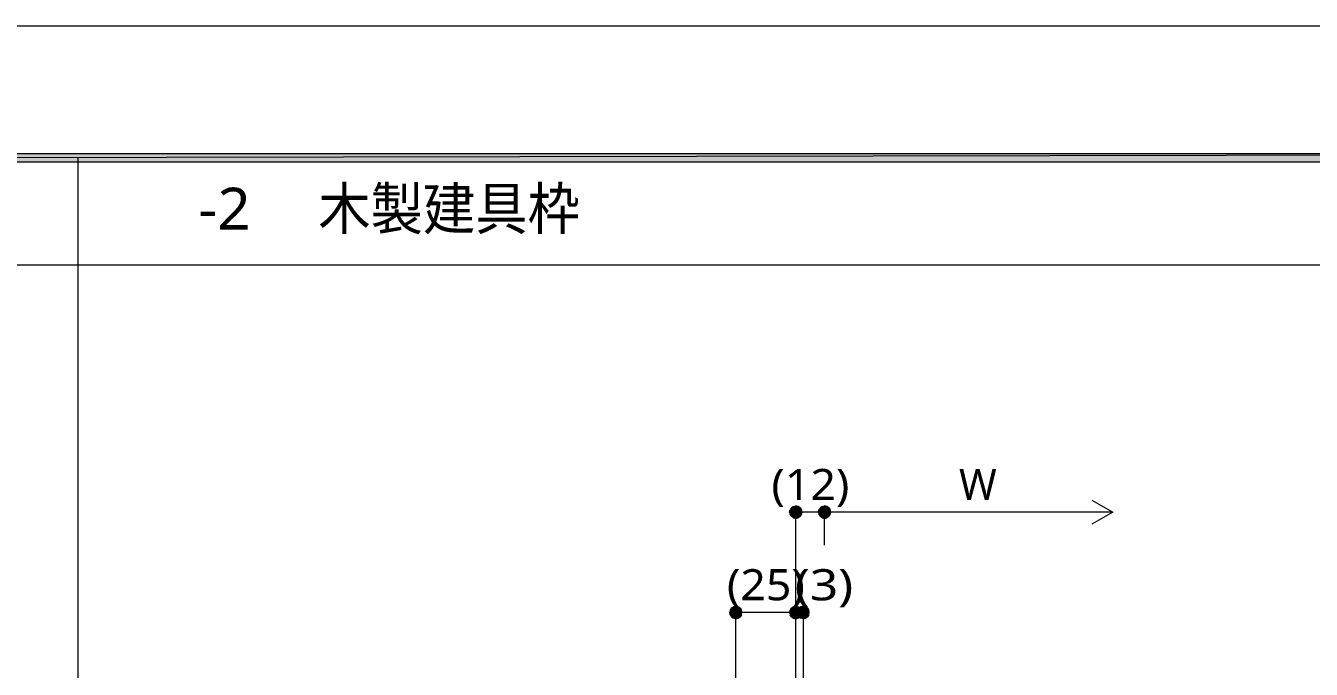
# Model space of a CAD drawing. Header units: millimetres. Extents: x 0 to 420, y 0 to 297.
# Drawn here: x 205.8 to 313, y 243.3 to 297 of the extents above; entities that cross this region are included whole.
import ezdxf
from ezdxf.enums import TextEntityAlignment as Align

# ---------------------------------------------------------------- set-up
doc = ezdxf.new("R2010")
doc.units = ezdxf.units.MM
doc.styles.add('kst32b', font='NotoSansJP-Variable.ttf')

msp = doc.modelspace()

# ---------------------------------------------------------------- hatches: boundary and pattern name
h = msp.add_hatch(color=7)
h.paths.add_polyline_path([(394.17, 285.62), (394.17, 286.32), (26.18, 285.62), (394.17, 285.62)])
h.paths.add_polyline_path([(394.17, 286.32), (26.18, 285.62), (26.18, 286.32), (394.17, 286.32)])
h = msp.add_hatch(color=7)
h.paths.add_polyline_path([(269.62, 256.77), (269.52, 256.6), (269.98, 256.39), (269.62, 256.77)])
h.paths.add_polyline_path([(269.52, 256.6), (269.98, 256.39), (269.47, 256.39), (269.52, 256.6)])
h.paths.add_polyline_path([(269.98, 256.39), (269.47, 256.39), (269.52, 256.2), (269.98, 256.39)])
h = msp.add_hatch(color=7)
h.paths.add_polyline_path([(269.52, 256.2), (269.62, 256.03), (269.98, 256.39), (269.52, 256.2)])
h.paths.add_polyline_path([(269.62, 256.03), (269.98, 256.39), (269.79, 255.93), (269.62, 256.03)])
h.paths.add_polyline_path([(269.98, 256.39), (269.79, 255.93), (269.98, 255.88), (269.98, 256.39)])
h = msp.add_hatch(color=7)
h.paths.add_polyline_path([(270.19, 256.88), (269.98, 256.92), (269.98, 256.39), (270.19, 256.88)])
h.paths.add_polyline_path([(269.98, 256.92), (269.98, 256.39), (269.79, 256.88), (269.98, 256.92)])
h.paths.add_polyline_path([(269.98, 256.39), (269.79, 256.88), (269.62, 256.77), (269.98, 256.39)])
h = msp.add_hatch(color=7)
h.paths.add_polyline_path([(270.51, 256.39), (270.47, 256.6), (269.98, 256.39), (270.51, 256.39)])
h.paths.add_polyline_path([(270.47, 256.6), (269.98, 256.39), (270.36, 256.77), (270.47, 256.6)])
h.paths.add_polyline_path([(269.98, 256.39), (270.36, 256.77), (270.19, 256.88), (269.98, 256.39)])
h = msp.add_hatch(color=7)
h.paths.add_polyline_path([(269.98, 255.88), (270.19, 255.93), (269.98, 256.39), (269.98, 255.88)])
h.paths.add_polyline_path([(270.19, 255.93), (269.98, 256.39), (270.36, 256.03), (270.19, 255.93)])
h.paths.add_polyline_path([(269.98, 256.39), (270.36, 256.03), (270.47, 256.2), (269.98, 256.39)])
for points in [[(270.47, 256.2), (270.51, 256.39), (269.98, 256.39), (270.47, 256.2)], [(272.86, 256.2), (272.9, 256.39), (272.39, 256.39), (272.86, 256.2)], [(265.18, 248.52), (264.99, 248.56), (264.99, 248.05), (265.18, 248.52)], [(269.79, 247.57), (269.98, 247.52), (269.98, 248.05), (269.79, 247.57)], [(270.79, 248.52), (270.59, 248.56), (270.59, 248.05), (270.79, 248.52)]]:
    msp.add_hatch(color=7).paths.add_polyline_path(points)
h = msp.add_hatch(color=7)
h.paths.add_polyline_path([(272.03, 256.77), (271.91, 256.6), (272.39, 256.39), (272.03, 256.77)])
h.paths.add_polyline_path([(271.91, 256.6), (272.39, 256.39), (271.89, 256.39), (271.91, 256.6)])
h.paths.add_polyline_path([(272.39, 256.39), (271.89, 256.39), (271.91, 256.2), (272.39, 256.39)])
h = msp.add_hatch(color=7)
h.paths.add_polyline_path([(271.91, 256.2), (272.03, 256.03), (272.39, 256.39), (271.91, 256.2)])
h.paths.add_polyline_path([(272.03, 256.03), (272.39, 256.39), (272.18, 255.93), (272.03, 256.03)])
h.paths.add_polyline_path([(272.39, 256.39), (272.18, 255.93), (272.39, 255.88), (272.39, 256.39)])
h = msp.add_hatch(color=7)
h.paths.add_polyline_path([(272.58, 256.88), (272.39, 256.92), (272.39, 256.39), (272.58, 256.88)])
h.paths.add_polyline_path([(272.39, 256.92), (272.39, 256.39), (272.18, 256.88), (272.39, 256.92)])
h.paths.add_polyline_path([(272.39, 256.39), (272.18, 256.88), (272.03, 256.77), (272.39, 256.39)])
h = msp.add_hatch(color=7)
h.paths.add_polyline_path([(272.9, 256.39), (272.86, 256.6), (272.39, 256.39), (272.9, 256.39)])
h.paths.add_polyline_path([(272.86, 256.6), (272.39, 256.39), (272.75, 256.77), (272.86, 256.6)])
h.paths.add_polyline_path([(272.39, 256.39), (272.75, 256.77), (272.58, 256.88), (272.39, 256.39)])
h = msp.add_hatch(color=7)
h.paths.add_polyline_path([(272.39, 255.88), (272.58, 255.93), (272.39, 256.39), (272.39, 255.88)])
h.paths.add_polyline_path([(272.58, 255.93), (272.39, 256.39), (272.75, 256.03), (272.58, 255.93)])
h.paths.add_polyline_path([(272.39, 256.39), (272.75, 256.03), (272.86, 256.2), (272.39, 256.39)])
h = msp.add_hatch(color=7)
h.paths.add_polyline_path([(264.52, 248.24), (264.48, 248.05), (264.99, 248.05), (264.52, 248.24)])
h.paths.add_polyline_path([(264.48, 248.05), (264.99, 248.05), (264.52, 247.84), (264.48, 248.05)])
h.paths.add_polyline_path([(264.99, 248.05), (264.52, 247.84), (264.63, 247.67), (264.99, 248.05)])
h = msp.add_hatch(color=7)
h.paths.add_polyline_path([(264.99, 248.56), (264.79, 248.52), (264.99, 248.05), (264.99, 248.56)])
h.paths.add_polyline_path([(264.79, 248.52), (264.99, 248.05), (264.63, 248.41), (264.79, 248.52)])
h.paths.add_polyline_path([(264.99, 248.05), (264.63, 248.41), (264.52, 248.24), (264.99, 248.05)])
h = msp.add_hatch(color=7)
h.paths.add_polyline_path([(264.63, 247.67), (264.79, 247.57), (264.99, 248.05), (264.63, 247.67)])
h.paths.add_polyline_path([(264.79, 247.57), (264.99, 248.05), (264.99, 247.52), (264.79, 247.57)])
h.paths.add_polyline_path([(264.99, 248.05), (264.99, 247.52), (265.18, 247.57), (264.99, 248.05)])
h = msp.add_hatch(color=7)
h.paths.add_polyline_path([(265.49, 248.05), (265.47, 248.24), (264.99, 248.05), (265.49, 248.05)])
h.paths.add_polyline_path([(265.47, 248.24), (264.99, 248.05), (265.35, 248.41), (265.47, 248.24)])
h.paths.add_polyline_path([(264.99, 248.05), (265.35, 248.41), (265.18, 248.52), (264.99, 248.05)])
h = msp.add_hatch(color=7)
h.paths.add_polyline_path([(265.18, 247.57), (265.35, 247.67), (264.99, 248.05), (265.18, 247.57)])
h.paths.add_polyline_path([(265.35, 247.67), (264.99, 248.05), (265.47, 247.84), (265.35, 247.67)])
h.paths.add_polyline_path([(264.99, 248.05), (265.47, 247.84), (265.49, 248.05), (264.99, 248.05)])
h = msp.add_hatch(color=7)
h.paths.add_polyline_path([(269.79, 248.52), (269.62, 248.41), (269.98, 248.05), (269.79, 248.52)])
h.paths.add_polyline_path([(269.62, 248.41), (269.98, 248.05), (269.52, 248.24), (269.62, 248.41)])
h.paths.add_polyline_path([(269.98, 248.05), (269.52, 248.24), (269.47, 248.05), (269.98, 248.05)])
h = msp.add_hatch(color=7)
h.paths.add_polyline_path([(269.47, 248.05), (269.52, 247.84), (269.98, 248.05), (269.47, 248.05)])
h.paths.add_polyline_path([(269.52, 247.84), (269.98, 248.05), (269.62, 247.67), (269.52, 247.84)])
h.paths.add_polyline_path([(269.98, 248.05), (269.62, 247.67), (269.79, 247.57), (269.98, 248.05)])
h = msp.add_hatch(color=7)
h.paths.add_polyline_path([(270.36, 248.41), (270.19, 248.52), (269.98, 248.05), (270.36, 248.41)])
h.paths.add_polyline_path([(270.19, 248.52), (269.98, 248.05), (269.98, 248.56), (270.19, 248.52)])
h.paths.add_polyline_path([(269.98, 248.05), (269.98, 248.56), (269.79, 248.52), (269.98, 248.05)])
h = msp.add_hatch(color=7)
h.paths.add_polyline_path([(270.47, 247.84), (270.51, 248.05), (269.98, 248.05), (270.47, 247.84)])
h.paths.add_polyline_path([(270.51, 248.05), (269.98, 248.05), (270.47, 248.24), (270.51, 248.05)])
h.paths.add_polyline_path([(269.98, 248.05), (270.47, 248.24), (270.36, 248.41), (269.98, 248.05)])
h = msp.add_hatch(color=7)
h.paths.add_polyline_path([(269.98, 247.52), (270.19, 247.57), (269.98, 248.05), (269.98, 247.52)])
h.paths.add_polyline_path([(270.19, 247.57), (269.98, 248.05), (270.36, 247.67), (270.19, 247.57)])
h.paths.add_polyline_path([(269.98, 248.05), (270.36, 247.67), (270.47, 247.84), (269.98, 248.05)])
h = msp.add_hatch(color=7)
h.paths.add_polyline_path([(270.11, 248.24), (270.07, 248.05), (270.59, 248.05), (270.11, 248.24)])
h.paths.add_polyline_path([(270.07, 248.05), (270.59, 248.05), (270.11, 247.84), (270.07, 248.05)])
h.paths.add_polyline_path([(270.59, 248.05), (270.11, 247.84), (270.23, 247.67), (270.59, 248.05)])
h = msp.add_hatch(color=7)
h.paths.add_polyline_path([(270.59, 248.56), (270.38, 248.52), (270.59, 248.05), (270.59, 248.56)])
h.paths.add_polyline_path([(270.38, 248.52), (270.59, 248.05), (270.23, 248.41), (270.38, 248.52)])
h.paths.add_polyline_path([(270.59, 248.05), (270.23, 248.41), (270.11, 248.24), (270.59, 248.05)])
h = msp.add_hatch(color=7)
h.paths.add_polyline_path([(270.23, 247.67), (270.38, 247.57), (270.59, 248.05), (270.23, 247.67)])
h.paths.add_polyline_path([(270.38, 247.57), (270.59, 248.05), (270.59, 247.52), (270.38, 247.57)])
h.paths.add_polyline_path([(270.59, 248.05), (270.59, 247.52), (270.79, 247.57), (270.59, 248.05)])
h = msp.add_hatch(color=7)
h.paths.add_polyline_path([(271.1, 248.05), (271.06, 248.24), (270.59, 248.05), (271.1, 248.05)])
h.paths.add_polyline_path([(271.06, 248.24), (270.59, 248.05), (270.95, 248.41), (271.06, 248.24)])
h.paths.add_polyline_path([(270.59, 248.05), (270.95, 248.41), (270.79, 248.52), (270.59, 248.05)])
h = msp.add_hatch(color=7)
h.paths.add_polyline_path([(270.79, 247.57), (270.95, 247.67), (270.59, 248.05), (270.79, 247.57)])
h.paths.add_polyline_path([(270.95, 247.67), (270.59, 248.05), (271.06, 247.84), (270.95, 247.67)])
h.paths.add_polyline_path([(270.59, 248.05), (271.06, 247.84), (271.1, 248.05), (270.59, 248.05)])

# ---------------------------------------------------------------- linework, layer by layer
at = {"lineweight": 13}
msp.add_lwpolyline([(0.19, 0), (0.19, 296.97), (420.16, 296.97), (420.16, 0)], close=True, dxfattribs=at)
at = {"lineweight": 0}
for points in [[(394.17, 285.62), (394.17, 286.32), (26.18, 285.62)], [(394.17, 286.32), (26.18, 285.62), (26.18, 286.32)], [(269.52, 256.6), (269.98, 256.39), (269.47, 256.39)], [(269.98, 256.39), (269.47, 256.39), (269.52, 256.2)], [(269.62, 256.77), (269.52, 256.6), (269.98, 256.39)], [(269.52, 256.2), (269.62, 256.03), (269.98, 256.39)], [(269.98, 256.39), (269.79, 256.88), (269.62, 256.77)], [(269.62, 256.03), (269.98, 256.39), (269.79, 255.93)], [(269.98, 256.92), (269.98, 256.39), (269.79, 256.88)], [(269.98, 256.39), (269.79, 255.93), (269.98, 255.88)], [(270.19, 256.88), (269.98, 256.92), (269.98, 256.39)], [(269.98, 256.39), (270.36, 256.77), (270.19, 256.88)], [(270.47, 256.6), (269.98, 256.39), (270.36, 256.77)], [(270.51, 256.39), (270.47, 256.6), (269.98, 256.39)], [(269.98, 255.88), (270.19, 255.93), (269.98, 256.39)], [(270.19, 255.93), (269.98, 256.39), (270.36, 256.03)], [(269.98, 256.39), (270.36, 256.03), (270.47, 256.2)], [(270.47, 256.2), (270.51, 256.39), (269.98, 256.39)], [(271.91, 256.6), (272.39, 256.39), (271.89, 256.39)], [(272.39, 256.39), (271.89, 256.39), (271.91, 256.2)], [(272.03, 256.77), (271.91, 256.6), (272.39, 256.39)], [(271.91, 256.2), (272.03, 256.03), (272.39, 256.39)], [(272.39, 256.39), (272.18, 256.88), (272.03, 256.77)], [(272.03, 256.03), (272.39, 256.39), (272.18, 255.93)], [(272.39, 256.92), (272.39, 256.39), (272.18, 256.88)], [(272.39, 256.39), (272.18, 255.93), (272.39, 255.88)], [(272.58, 256.88), (272.39, 256.92), (272.39, 256.39)], [(272.39, 256.39), (272.75, 256.77), (272.58, 256.88)], [(272.86, 256.6), (272.39, 256.39), (272.75, 256.77)], [(272.9, 256.39), (272.86, 256.6), (272.39, 256.39)], [(272.39, 255.88), (272.58, 255.93), (272.39, 256.39)], [(272.58, 255.93), (272.39, 256.39), (272.75, 256.03)], [(272.39, 256.39), (272.75, 256.03), (272.86, 256.2)], [(272.86, 256.2), (272.9, 256.39), (272.39, 256.39)], [(264.52, 248.24), (264.48, 248.05), (264.99, 248.05)], [(264.48, 248.05), (264.99, 248.05), (264.52, 247.84)], [(264.99, 248.05), (264.63, 248.41), (264.52, 248.24)], [(264.99, 248.05), (264.52, 247.84), (264.63, 247.67)], [(264.79, 248.52), (264.99, 248.05), (264.63, 248.41)], [(264.63, 247.67), (264.79, 247.57), (264.99, 248.05)], [(264.99, 248.56), (264.79, 248.52), (264.99, 248.05)], [(264.79, 247.57), (264.99, 248.05), (264.99, 247.52)], [(265.18, 248.52), (264.99, 248.56), (264.99, 248.05)], [(264.99, 248.05), (265.35, 248.41), (265.18, 248.52)], [(265.47, 248.24), (264.99, 248.05), (265.35, 248.41)], [(265.49, 248.05), (265.47, 248.24), (264.99, 248.05)], [(264.99, 248.05), (264.99, 247.52), (265.18, 247.57)], [(265.18, 247.57), (265.35, 247.67), (264.99, 248.05)], [(265.35, 247.67), (264.99, 248.05), (265.47, 247.84)], [(264.99, 248.05), (265.47, 247.84), (265.49, 248.05)], [(269.98, 248.05), (269.52, 248.24), (269.47, 248.05)], [(269.47, 248.05), (269.52, 247.84), (269.98, 248.05)], [(269.62, 248.41), (269.98, 248.05), (269.52, 248.24)], [(269.52, 247.84), (269.98, 248.05), (269.62, 247.67)], [(269.79, 248.52), (269.62, 248.41), (269.98, 248.05)], [(269.98, 248.05), (269.62, 247.67), (269.79, 247.57)], [(269.98, 248.05), (269.98, 248.56), (269.79, 248.52)], [(269.79, 247.57), (269.98, 247.52), (269.98, 248.05)], [(270.19, 248.52), (269.98, 248.05), (269.98, 248.56)], [(270.36, 248.41), (270.19, 248.52), (269.98, 248.05)], [(269.98, 248.05), (270.47, 248.24), (270.36, 248.41)], [(270.51, 248.05), (269.98, 248.05), (270.47, 248.24)], [(269.98, 247.52), (270.19, 247.57), (269.98, 248.05)], [(270.19, 247.57), (269.98, 248.05), (270.36, 247.67)], [(269.98, 248.05), (270.36, 247.67), (270.47, 247.84)], [(270.47, 247.84), (270.51, 248.05), (269.98, 248.05)], [(270.11, 248.24), (270.07, 248.05), (270.59, 248.05)], [(270.07, 248.05), (270.59, 248.05), (270.11, 247.84)], [(270.59, 248.05), (270.23, 248.41), (270.11, 248.24)], [(270.59, 248.05), (270.11, 247.84), (270.23, 247.67)], [(270.38, 248.52), (270.59, 248.05), (270.23, 248.41)], [(270.23, 247.67), (270.38, 247.57), (270.59, 248.05)], [(270.59, 248.56), (270.38, 248.52), (270.59, 248.05)], [(270.38, 247.57), (270.59, 248.05), (270.59, 247.52)], [(270.79, 248.52), (270.59, 248.56), (270.59, 248.05)], [(270.59, 248.05), (270.95, 248.41), (270.79, 248.52)], [(271.06, 248.24), (270.59, 248.05), (270.95, 248.41)], [(271.1, 248.05), (271.06, 248.24), (270.59, 248.05)], [(270.59, 248.05), (270.59, 247.52), (270.79, 247.57)], [(270.79, 247.57), (270.95, 247.67), (270.59, 248.05)], [(270.95, 247.67), (270.59, 248.05), (271.06, 247.84)], [(270.59, 248.05), (271.06, 247.84), (271.1, 248.05)]]:
    msp.add_lwpolyline(points, close=True, dxfattribs=at)
at = {"lineweight": 13}
for points in [[(210.16, 46), (210.16, 285.98)], [(394.17, 276.99), (26.18, 276.99)], [(294.68, 257.41), (296.42, 256.39), (294.68, 255.4)], [(269.98, 231.71), (269.98, 256.39)], [(272.39, 253.66), (272.39, 256.39), (269.98, 256.39)], [(296.4, 256.39), (272.39, 256.39)], [(264.99, 248.05), (269.98, 248.05), (270.59, 248.05), (270.59, 231.71)], [(264.99, 228.9), (264.99, 248.05)]]:
    msp.add_lwpolyline(points, dxfattribs=at)

# ---------------------------------------------------------------- texts
at = {"style": 'kst32b'}
for s, height, p, p2 in [('-2', 3.491, (220.18, 279.97), (224.54, 279.97)), ('木製建具枠', 3.491, (230.17, 279.97), (251.98, 279.97)), ('(12)', 2.599, (267.95, 257.41), (274.45, 257.41)), ('(25)', 2.599, (264.24, 249.05), (270.74, 249.05)), ('(3)', 2.599, (269.9, 249.05), (274.77, 249.05))]:
    msp.add_text(s, height=height, dxfattribs=at).set_placement(p, p2, align=Align.FIT)
msp.add_text('W', height=2.6, dxfattribs=at).set_placement((283.59, 257.41))

doc.saveas('drawing.dxf')
